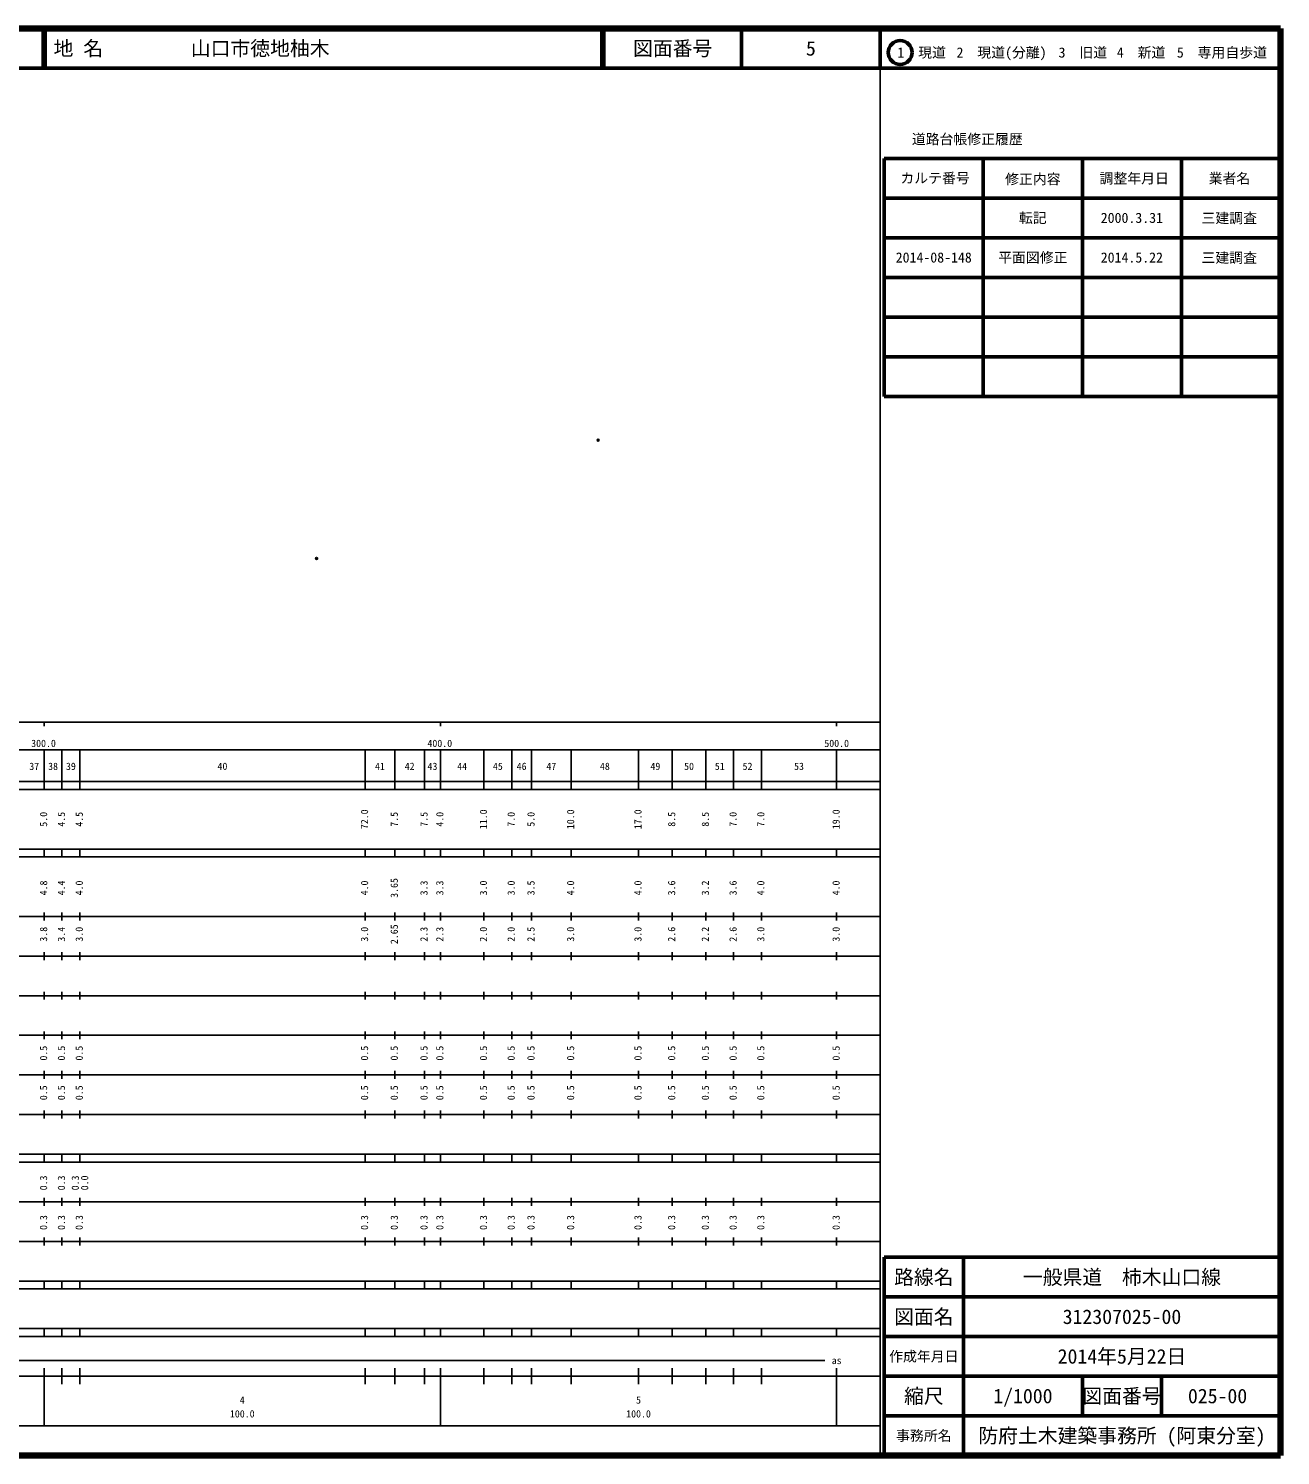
# Model space of a CAD drawing. Units: millimetres on the paper. Extents: x 40 to 680, y 20 to 380.
# Drawn here: x 364.1 to 680, y 20 to 380 of the extents above; entities that cross this region are included whole.
import ezdxf
from ezdxf.enums import TextEntityAlignment as Align

# ---------------------------------------------------------------- set-up
doc = ezdxf.new("R2010")
doc.units = ezdxf.units.MM
doc.header["$PDMODE"] = 32
doc.header["$PDSIZE"] = 0.5
doc.layers.add('M-OTRS', color=6, linetype='Continuous')
doc.layers.add('M-TTL-TXT', color=7, linetype='Continuous')
for name, color, linetype, lineweight in [('M-TTL', 2, 'Continuous', 140), ('M-TTL-BAND', 7, 'Continuous', 25), ('M-TTL-FRAM', 2, 'Continuous', 50), ('M-TTL-LINE', 7, 'Continuous', 50)]:
    doc.layers.add(name, color=color, linetype=linetype, lineweight=lineweight)
doc.styles.add('ＭＳ ゴシック', font='')
doc.styles.get('ＭＳ ゴシック').set_extended_font_data('MS Gothic')

msp = doc.modelspace()

# ---------------------------------------------------------------- linework, layer by layer
at = {"layer": 'M-OTRS'}
for p in [(507.799, 276.147), (436.768, 246.324)]:
    msp.add_point(p, dxfattribs=at)
at = {"layer": 'M-TTL'}
for p, q in [((680, 380), (40, 380)), ((680, 20), (680, 380)), ((40, 20), (680, 20))]:
    msp.add_line(p, q, dxfattribs=at)
at = {"layer": 'M-TTL-BAND'}
for p, q in [((579, 20), (579, 370)), ((40, 205), (579, 205)), ((368, 205), (368, 204)), ((468, 205), (468, 204)), ((568, 205), (568, 204)), ((68, 198), (579, 198)), ((368, 188), (368, 198)), ((372.5, 188), (372.5, 198)), ((377, 188), (377, 198)), ((449, 188), (449, 198)), ((456.5, 188), (456.5, 198)), ((464, 188), (464, 198)), ((468, 188), (468, 198)), ((479, 188), (479, 198)), ((486, 188), (486, 198)), ((491, 188), (491, 198)), ((501, 188), (501, 198)), ((518, 188), (518, 198)), ((526.5, 188), (526.5, 198)), ((535, 188), (535, 198)), ((542, 188), (542, 198)), ((549, 188), (549, 198)), ((568, 188), (568, 198)), ((40, 190), (579, 190)), ((40, 188), (579, 188)), ((40, 173), (579, 173)), ((368, 171), (368, 173)), ((372.5, 171), (372.5, 173)), ((377, 171), (377, 173)), ((449, 171), (449, 173)), ((456.5, 171), (456.5, 173)), ((464, 171), (464, 173)), ((468, 171), (468, 173)), ((479, 171), (479, 173)), ((486, 171), (486, 173)), ((491, 171), (491, 173)), ((501, 171), (501, 173)), ((518, 171), (518, 173)), ((526.5, 171), (526.5, 173)), ((535, 171), (535, 173)), ((542, 171), (542, 173)), ((549, 171), (549, 173)), ((568, 171), (568, 173)), ((40, 171), (579, 171)), ((40, 156), (579, 156)), ((368, 155), (368, 157)), ((372.5, 155), (372.5, 157)), ((377, 155), (377, 157)), ((449, 155), (449, 157)), ((456.5, 155), (456.5, 157)), ((464, 155), (464, 157)), ((468, 155), (468, 157)), ((479, 155), (479, 157)), ((486, 155), (486, 157)), ((491, 155), (491, 157)), ((501, 155), (501, 157)), ((518, 155), (518, 157)), ((526.5, 155), (526.5, 157)), ((535, 155), (535, 157)), ((542, 155), (542, 157)), ((549, 155), (549, 157)), ((568, 155), (568, 157)), ((46, 146), (579, 146)), ((368, 145), (368, 147)), ((372.5, 145), (372.5, 147)), ((377, 145), (377, 147)), ((449, 145), (449, 147)), ((456.5, 145), (456.5, 147)), ((464, 145), (464, 147)), ((468, 145), (468, 147)), ((479, 145), (479, 147)), ((486, 145), (486, 147)), ((491, 145), (491, 147)), ((501, 145), (501, 147)), ((518, 145), (518, 147)), ((526.5, 145), (526.5, 147)), ((535, 145), (535, 147)), ((542, 145), (542, 147)), ((549, 145), (549, 147)), ((568, 145), (568, 147)), ((368, 135), (368, 137)), ((372.5, 135), (372.5, 137)), ((377, 135), (377, 137)), ((449, 135), (449, 137)), ((456.5, 135), (456.5, 137)), ((464, 135), (464, 137)), ((468, 135), (468, 137)), ((479, 135), (479, 137)), ((486, 135), (486, 137)), ((491, 135), (491, 137)), ((501, 135), (501, 137)), ((518, 135), (518, 137)), ((526.5, 135), (526.5, 137)), ((535, 135), (535, 137)), ((542, 135), (542, 137)), ((549, 135), (549, 137)), ((568, 135), (568, 137)), ((52, 136), (579, 136)), ((46, 126), (579, 126)), ((368, 125), (368, 127)), ((372.5, 125), (372.5, 127)), ((377, 125), (377, 127)), ((449, 125), (449, 127)), ((456.5, 125), (456.5, 127)), ((464, 125), (464, 127)), ((468, 125), (468, 127)), ((479, 125), (479, 127)), ((486, 125), (486, 127)), ((491, 125), (491, 127)), ((501, 125), (501, 127)), ((518, 125), (518, 127)), ((526.5, 125), (526.5, 127)), ((535, 125), (535, 127)), ((542, 125), (542, 127)), ((549, 125), (549, 127)), ((568, 125), (568, 127)), ((52, 116), (579, 116)), ((368, 115), (368, 117)), ((372.5, 115), (372.5, 117)), ((377, 115), (377, 117)), ((449, 115), (449, 117)), ((456.5, 115), (456.5, 117)), ((464, 115), (464, 117)), ((468, 115), (468, 117)), ((479, 115), (479, 117)), ((486, 115), (486, 117)), ((491, 115), (491, 117)), ((501, 115), (501, 117)), ((518, 115), (518, 117)), ((526.5, 115), (526.5, 117)), ((535, 115), (535, 117)), ((542, 115), (542, 117)), ((549, 115), (549, 117)), ((568, 115), (568, 117)), ((46, 106), (579, 106)), ((368, 105), (368, 107)), ((372.5, 105), (372.5, 107)), ((377, 105), (377, 107)), ((449, 105), (449, 107)), ((456.5, 105), (456.5, 107)), ((464, 105), (464, 107)), ((468, 105), (468, 107)), ((479, 105), (479, 107)), ((486, 105), (486, 107)), ((491, 105), (491, 107)), ((501, 105), (501, 107)), ((518, 105), (518, 107)), ((526.5, 105), (526.5, 107)), ((535, 105), (535, 107)), ((542, 105), (542, 107)), ((549, 105), (549, 107)), ((568, 105), (568, 107)), ((40, 96), (579, 96)), ((40, 94), (579, 94)), ((368, 94), (368, 96)), ((372.5, 94), (372.5, 96)), ((377, 94), (377, 96)), ((449, 94), (449, 96)), ((456.5, 94), (456.5, 96)), ((464, 94), (464, 96)), ((468, 94), (468, 96)), ((479, 94), (479, 96)), ((486, 94), (486, 96)), ((491, 94), (491, 96)), ((501, 94), (501, 96)), ((518, 94), (518, 96)), ((526.5, 94), (526.5, 96)), ((535, 94), (535, 96)), ((542, 94), (542, 96)), ((549, 94), (549, 96)), ((568, 94), (568, 96)), ((49, 84), (579, 84)), ((368, 83), (368, 85)), ((372.5, 83), (372.5, 85)), ((377, 83), (377, 85)), ((449, 83), (449, 85)), ((456.5, 83), (456.5, 85)), ((464, 83), (464, 85)), ((468, 83), (468, 85)), ((479, 83), (479, 85)), ((486, 83), (486, 85)), ((491, 83), (491, 85)), ((501, 83), (501, 85)), ((518, 83), (518, 85)), ((526.5, 83), (526.5, 85)), ((535, 83), (535, 85)), ((542, 83), (542, 85)), ((549, 83), (549, 85)), ((568, 83), (568, 85)), ((40, 74), (579, 74)), ((368, 73), (368, 75)), ((372.5, 73), (372.5, 75)), ((377, 73), (377, 75)), ((449, 73), (449, 75)), ((456.5, 73), (456.5, 75)), ((464, 73), (464, 75)), ((468, 73), (468, 75)), ((479, 73), (479, 75)), ((486, 73), (486, 75)), ((491, 73), (491, 75)), ((501, 73), (501, 75)), ((518, 73), (518, 75)), ((526.5, 73), (526.5, 75)), ((535, 73), (535, 75)), ((542, 73), (542, 75)), ((549, 73), (549, 75)), ((568, 73), (568, 75)), ((40, 64), (579, 64)), ((40, 62), (579, 62)), ((368, 62), (368, 64)), ((372.5, 62), (372.5, 64)), ((377, 62), (377, 64)), ((449, 62), (449, 64)), ((456.5, 62), (456.5, 64)), ((464, 62), (464, 64)), ((468, 62), (468, 64)), ((479, 62), (479, 64)), ((486, 62), (486, 64)), ((491, 62), (491, 64)), ((501, 62), (501, 64)), ((518, 62), (518, 64)), ((526.5, 62), (526.5, 64)), ((535, 62), (535, 64)), ((542, 62), (542, 64)), ((549, 62), (549, 64)), ((568, 62), (568, 64)), ((40, 52), (579, 52)), ((368, 50), (368, 52)), ((372.5, 50), (372.5, 52)), ((377, 50), (377, 52)), ((449, 50), (449, 52)), ((456.5, 50), (456.5, 52)), ((464, 50), (464, 52)), ((468, 50), (468, 52)), ((479, 50), (479, 52)), ((486, 50), (486, 52)), ((491, 50), (491, 52)), ((501, 50), (501, 52)), ((518, 50), (518, 52)), ((526.5, 50), (526.5, 52)), ((535, 50), (535, 52)), ((542, 50), (542, 52)), ((549, 50), (549, 52)), ((568, 50), (568, 52)), ((40, 50), (579, 50)), ((71, 44), (565, 44)), ((40, 40), (579, 40)), ((368, 27.5), (368, 42)), ((372.5, 38), (372.5, 42)), ((377, 38), (377, 42)), ((449, 38), (449, 42)), ((456.5, 38), (456.5, 42)), ((464, 38), (464, 42)), ((468, 27.5), (468, 42)), ((479, 38), (479, 42)), ((486, 38), (486, 42)), ((491, 38), (491, 42)), ((501, 38), (501, 42)), ((518, 38), (518, 42)), ((526.5, 38), (526.5, 42)), ((535, 38), (535, 42)), ((542, 38), (542, 42)), ((549, 38), (549, 42)), ((568, 27.5), (568, 42)), ((68, 27.5), (579, 27.5))]:
    msp.add_line(p, q, dxfattribs=at)
at = {"layer": 'M-TTL-FRAM'}
for p, q in [((580, 347.197), (580, 287.197)), ((580, 347.197), (680, 347.197)), ((580, 287.197), (680, 287.197)), ((680, 70), (580, 70)), ((580, 70), (580, 20))]:
    msp.add_line(p, q, dxfattribs=at)
at = {"layer": 'M-TTL-LINE'}
for p, q in [((367.75, 380), (367.75, 370)), ((368.25, 380), (368.25, 370)), ((508.747, 380), (508.747, 370)), ((509.247, 380), (509.247, 370)), ((543.997, 380), (543.997, 370)), ((579, 380), (579, 370)), ((40, 370), (680, 370)), ((605, 347.197), (605, 287.197)), ((630, 347.197), (630, 287.197)), ((655, 347.197), (655, 287.197)), ((580, 337.197), (680, 337.197)), ((580, 327.197), (680, 327.197)), ((580, 317.197), (680, 317.197)), ((580, 307.197), (680, 307.197)), ((580, 297.197), (680, 297.197)), ((600, 70), (600, 20)), ((680, 60), (580, 60)), ((680, 50), (580, 50)), ((680, 40), (580, 40)), ((630, 40), (630, 30)), ((650, 40), (650, 30)), ((680, 30), (580, 30))]:
    msp.add_line(p, q, dxfattribs=at)
msp.add_circle((584.031, 373.958), 3, dxfattribs=at)

# ---------------------------------------------------------------- texts
at = {"layer": 'M-TTL-BAND', "style": 'ＭＳ ゴシック'}
for s, p in [('300.0', (367.844, 198.195)), ('400.0', (467.844, 198.195)), ('500.0', (568, 198.195)), ('37', (365.5, 192.405)), ('38', (370.25, 192.405)), ('39', (374.75, 192.405)), ('40', (413, 192.405)), ('41', (452.75, 192.405)), ('42', (460.25, 192.405)), ('43', (466, 192.405)), ('44', (473.5, 192.405)), ('45', (482.5, 192.405)), ('46', (488.5, 192.405)), ('47', (496, 192.405)), ('48', (509.5, 192.405)), ('49', (522.25, 192.405)), ('50', (530.75, 192.405)), ('51', (538.5, 192.405)), ('52', (545.5, 192.405)), ('53', (558.5, 192.405)), ('as', (568, 42.5)), ('4', (418, 32.523)), ('5', (518, 32.523)), ('100.0', (418, 29.033)), ('100.0', (518, 29.033))]:
    msp.add_text(s, height=1.833, dxfattribs=at).set_placement(p, align=Align.BOTTOM_CENTER)
for s, p in [('5.0', (369.309, 180.5)), ('4.5', (373.809, 180.5)), ('4.5', (378.309, 180.5)), ('72.0', (450.309, 180.5)), ('7.5', (457.809, 180.5)), ('7.5', (465.309, 180.5)), ('4.0', (469.309, 180.5)), ('11.0', (480.309, 180.5)), ('7.0', (487.309, 180.5)), ('5.0', (492.309, 180.5)), ('10.0', (502.309, 180.5)), ('17.0', (519.309, 180.5)), ('8.5', (527.809, 180.5)), ('8.5', (536.309, 180.5)), ('7.0', (543.309, 180.5)), ('7.0', (550.309, 180.5)), ('19.0', (569.309, 180.5)), ('4.8', (369.309, 163.174)), ('4.4', (373.809, 163.174)), ('4.0', (378.309, 163.174)), ('4.0', (450.309, 163.174)), ('3.65', (457.809, 163.174)), ('3.3', (465.309, 163.174)), ('3.3', (469.309, 163.174)), ('3.0', (480.309, 163.174)), ('3.0', (487.309, 163.174)), ('3.5', (492.309, 163.174)), ('4.0', (502.309, 163.174)), ('4.0', (519.309, 163.174)), ('3.6', (527.809, 163.174)), ('3.2', (536.309, 163.174)), ('3.6', (543.309, 163.174)), ('4.0', (550.309, 163.174)), ('4.0', (569.309, 163.174)), ('3.8', (369.309, 151.5)), ('3.4', (373.809, 151.5)), ('3.0', (378.309, 151.5)), ('3.0', (450.309, 151.5)), ('2.65', (457.809, 151.5)), ('2.3', (465.309, 151.5)), ('2.3', (469.309, 151.5)), ('2.0', (480.309, 151.5)), ('2.0', (487.309, 151.5)), ('2.5', (492.309, 151.5)), ('3.0', (502.309, 151.5)), ('3.0', (519.309, 151.5)), ('2.6', (527.809, 151.5)), ('2.2', (536.309, 151.5)), ('2.6', (543.309, 151.5)), ('3.0', (550.309, 151.5)), ('3.0', (569.309, 151.5)), ('0.5', (369.309, 121.5)), ('0.5', (373.809, 121.5)), ('0.5', (378.309, 121.5)), ('0.5', (450.309, 121.5)), ('0.5', (457.809, 121.5)), ('0.5', (465.309, 121.5)), ('0.5', (469.309, 121.5)), ('0.5', (480.309, 121.5)), ('0.5', (487.309, 121.5)), ('0.5', (492.309, 121.5)), ('0.5', (502.309, 121.5)), ('0.5', (519.309, 121.5)), ('0.5', (527.809, 121.5)), ('0.5', (536.309, 121.5)), ('0.5', (543.309, 121.5)), ('0.5', (550.309, 121.5)), ('0.5', (569.309, 121.5)), ('0.5', (369.309, 111.5)), ('0.5', (373.809, 111.5)), ('0.5', (378.309, 111.5)), ('0.5', (450.309, 111.5)), ('0.5', (457.809, 111.5)), ('0.5', (465.309, 111.5)), ('0.5', (469.309, 111.5)), ('0.5', (480.309, 111.5)), ('0.5', (487.309, 111.5)), ('0.5', (492.309, 111.5)), ('0.5', (502.309, 111.5)), ('0.5', (519.309, 111.5)), ('0.5', (527.809, 111.5)), ('0.5', (536.309, 111.5)), ('0.5', (543.309, 111.5)), ('0.5', (550.309, 111.5)), ('0.5', (569.309, 111.5)), ('0.3', (369.309, 88.764)), ('0.3', (373.809, 88.764)), ('0.3', (377.309, 88.764)), ('0.0', (379.679, 88.764)), ('0.3', (369.309, 78.764)), ('0.3', (373.809, 78.764)), ('0.3', (378.309, 78.764)), ('0.3', (450.309, 78.764)), ('0.3', (457.809, 78.764)), ('0.3', (465.309, 78.764)), ('0.3', (469.309, 78.764)), ('0.3', (480.309, 78.764)), ('0.3', (487.309, 78.764)), ('0.3', (492.309, 78.764)), ('0.3', (502.309, 78.764)), ('0.3', (519.309, 78.764)), ('0.3', (527.809, 78.764)), ('0.3', (536.309, 78.764)), ('0.3', (543.309, 78.764)), ('0.3', (550.309, 78.764)), ('0.3', (569.309, 78.764))]:
    msp.add_text(s, height=1.833, rotation=90, dxfattribs=at).set_placement(p, align=Align.BOTTOM_CENTER)
at = {"layer": 'M-TTL-TXT', "style": 'ＭＳ ゴシック'}
for s, p in [('地 名', (370.38, 375)), ('山口市徳地柚木', (405.024, 375))]:
    msp.add_text(s, height=3.666, dxfattribs=at).set_placement(p, align=Align.MIDDLE_LEFT)
for s, height, p in [('図面番号', 3.666, (526.622, 375)), ('5', 3.666, (561.497, 375)), ('1\u3000現道', 2.566, (589.448, 373.958)), ('2\u3000現道(分離)', 2.566, (609.619, 373.958)), ('3\u3000旧道', 2.566, (630.121, 373.958)), ('4\u3000新道', 2.566, (644.824, 373.958)), ('5\u3000専用自歩道', 2.566, (665.228, 373.958)), ('道路台帳修正履歴', 2.566, (600.968, 352.113)), ('カルテ番号', 2.566, (592.839, 342.277)), ('修正内容', 2.566, (617.509, 342.023)), ('調整年月日', 2.566, (643.089, 342.197)), ('業者名', 2.566, (667.134, 342.197)), ('転記', 2.566, (617.5, 332.245)), ('2000.3.31', 2.566, (642.5, 332.245)), ('三建調査', 2.566, (667.077, 332.189)), ('2014-08-148', 2.566, (592.5, 322.245)), ('平面図修正', 2.566, (617.5, 322.245)), ('2014.5.22', 2.566, (642.5, 322.245)), ('三建調査', 2.566, (667.077, 322.189)), ('路線名', 3.666, (590, 65)), ('路線名', 3.666, (590, 65)), ('一般県道\u3000柿木山口線', 3.666, (640, 65)), ('図面名', 3.666, (590, 55)), ('図面名', 3.666, (590, 55)), ('312307025-00', 3.666, (640, 55)), ('2014年5月22日', 3.666, (640, 45)), ('作成年月日', 2.566, (590, 45)), ('作成年月日', 2.566, (590, 45)), ('縮尺', 3.666, (590, 35)), ('縮尺', 3.666, (590, 35)), ('1/1000', 3.666, (615, 35)), ('図面番号', 3.666, (640, 35)), ('図面番号', 3.666, (640, 35)), ('025-00', 3.666, (664.125, 35)), ('事務所名', 2.566, (590, 25)), ('事務所名', 2.566, (590, 25)), ('防府土木建築事務所 (阿東分室)', 3.666, (640, 25))]:
    msp.add_text(s, height=height, dxfattribs=at).set_placement(p, align=Align.MIDDLE_CENTER)

doc.saveas('drawing.dxf')
